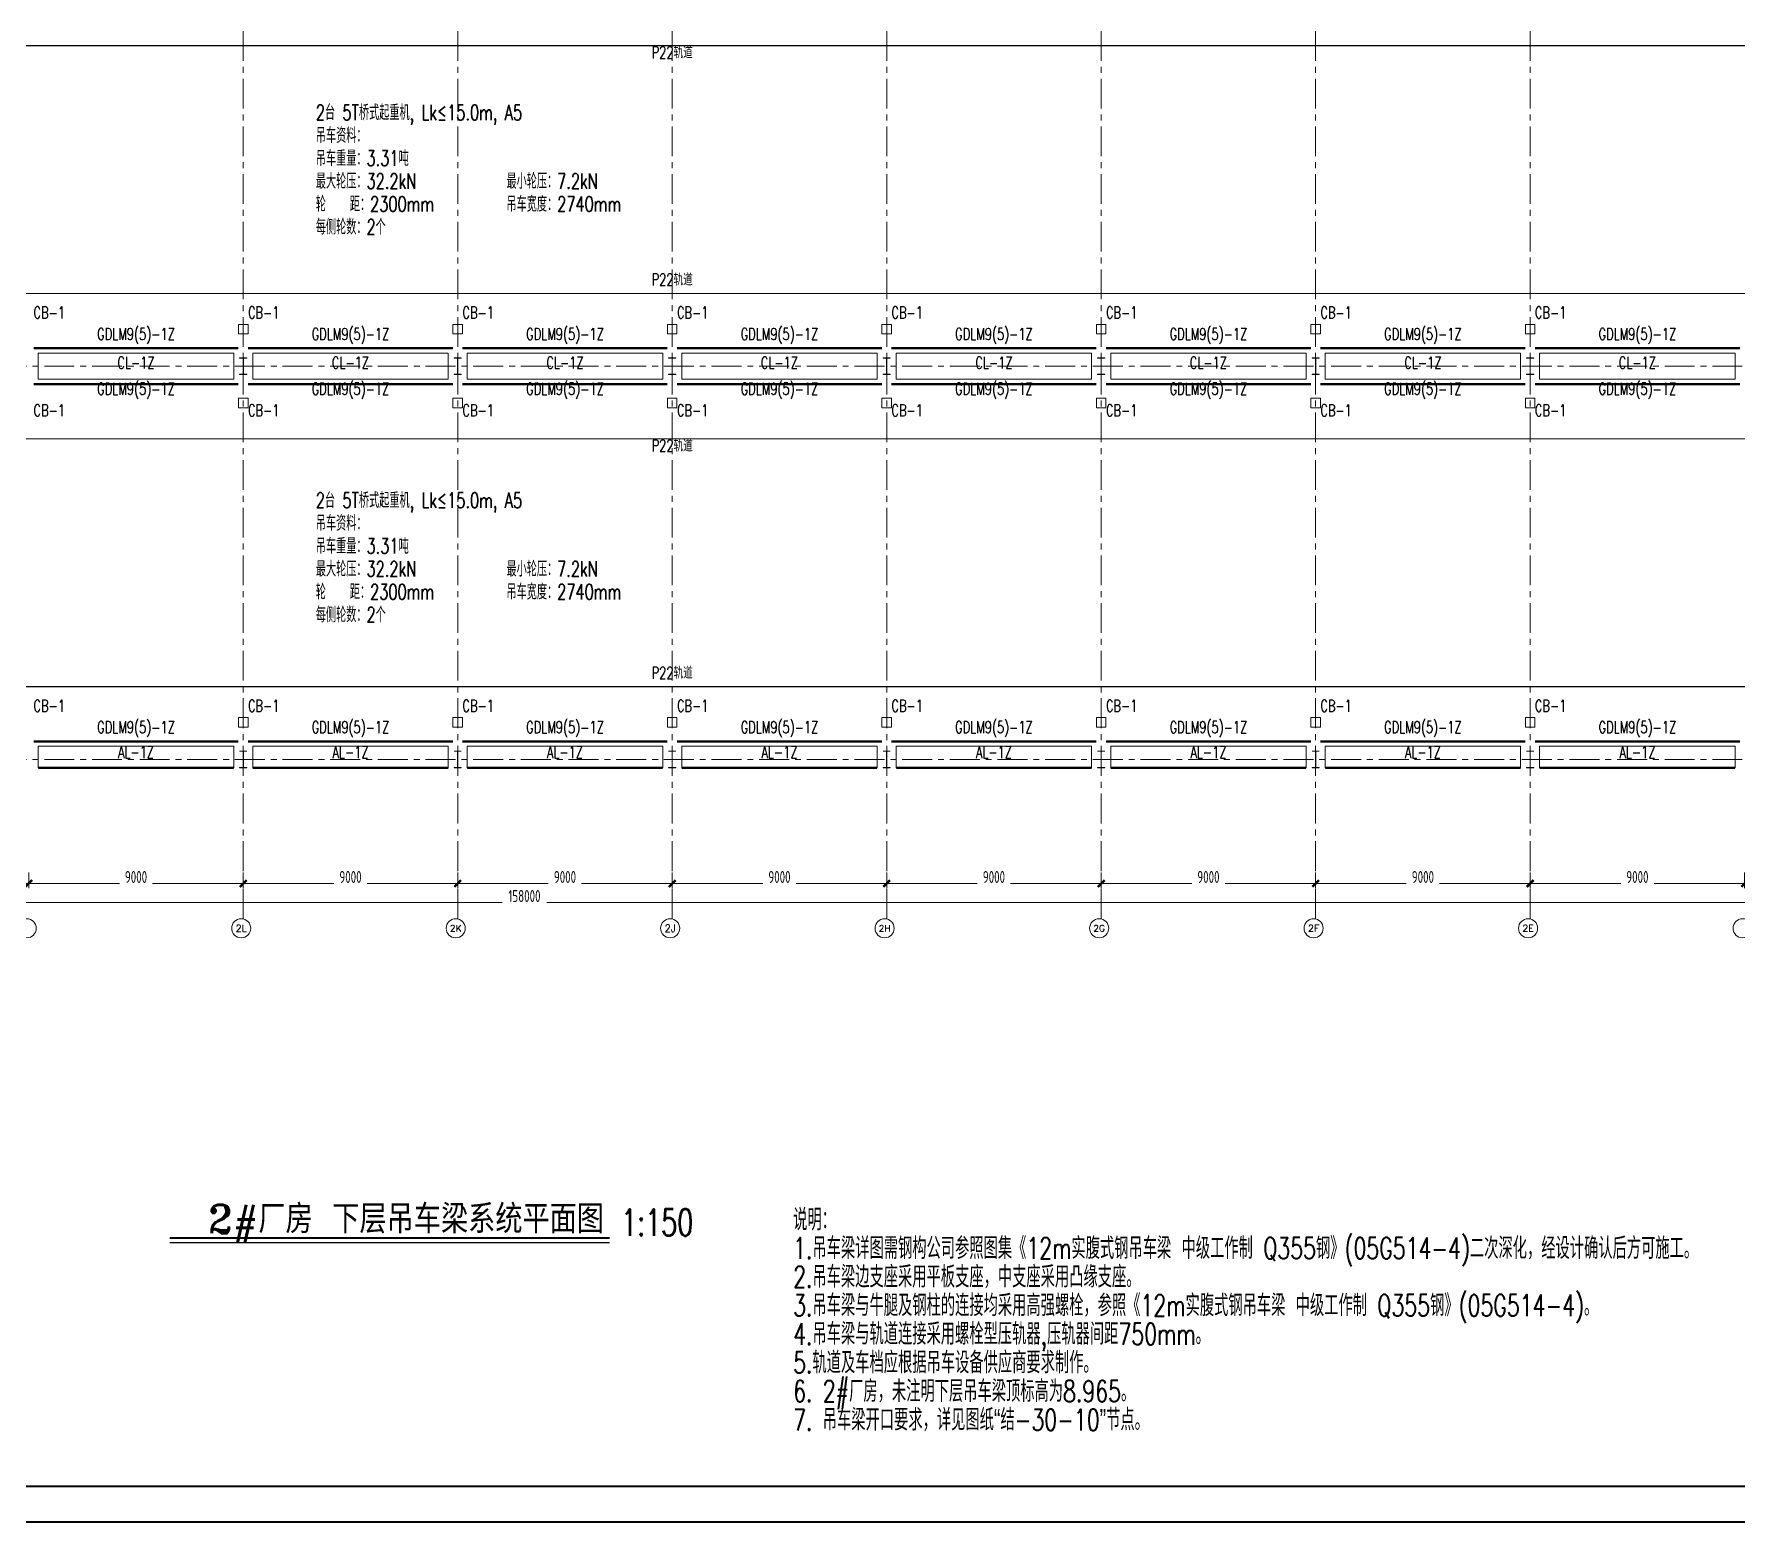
# Model space of a CAD drawing. Extents: x -1201378 to 2367219, y -619313 to 244905.
# Drawn here: x 1617464 to 1688920, y -96140 to -33663 of the extents above; entities that cross this region are included whole.
import ezdxf
from ezdxf.enums import TextEntityAlignment as Align

# ---------------------------------------------------------------- set-up
doc = ezdxf.new("R2010")
doc.units = 0
doc.header["$LTSCALE"] = 1000
doc.linetypes.add('CENTER', pattern=[2, 1.25, -0.25, 0.25, -0.25])
doc.layers.get('0').update_dxf_attribs({"linetype": 'CONTINUOUS'})
doc.layers.get('Defpoints').update_dxf_attribs({"linetype": 'CONTINUOUS'})
for name, color, linetype in [('0-cxFrame', 155, 'CONTINUOUS'), ('S-SS', 111, 'CONTINUOUS'), ('S-TEXT', 21, 'CONTINUOUS')]:
    doc.layers.add(name, color=color, linetype=linetype)
for name, color, linetype, lineweight in [('0-cxText', 131, 'CONTINUOUS', 25), ('S-axis', 111, 'CONTINUOUS', 0), ('S-col', 2, 'CONTINUOUS', 0), ('S-dote', 5, 'CENTER', 0), ('THIN', 7, 'CONTINUOUS', 0), ('吊车梁', 4, 'CONTINUOUS', 0)]:
    doc.layers.add(name, color=color, linetype=linetype, lineweight=lineweight)
doc.styles.add('_TCH_AXIS', font='COMPLEX', dxfattribs={"bigfont": 'GBCBIG'})
doc.styles.add('cx_tuming', font='simhei.ttf')
doc.styles.add('cx_tuqian1', font='')
doc.styles.add('SS1', font='tj-romans1.shx', dxfattribs={"width": 0.7, "bigfont": 'tj-hztxt1.shx'})
doc.styles.add('TKZ1', font='tjromant.shx', dxfattribs={"width": 0.7, "bigfont": 'tjhts.shx'})
doc.styles.add('TSSD_Dimension', font='tssdeng.shx', dxfattribs={"width": 0.7, "bigfont": 'hztxt.shx'})
doc.styles.add('TSSD_Norm', font='tj-romans1.shx', dxfattribs={"bigfont": 'tj-hztxt.shx'})
doc.styles.add('TSSD_Rein', font='tj-romans1.shx', dxfattribs={"width": 0.7, "bigfont": 'tj-hztxt.shx'})
doc.styles.add('黑体', font='simhei.ttf', dxfattribs={"width": 0.8})
doc.styles.get('cx_tuqian1').set_extended_font_data('SimSun')
doc.dimstyles.new('TSSD_200_200', dxfattribs={"dimtxt": 500, "dimasz": 200, "dimexe": 200, "dimexo": 500, "dimgap": 200, "dimtad": 1, "dimdec": 0, "dimzin": 0, "dimdsep": 46, "dimtxsty": 'TSSD_Dimension', "dimblk": 'ARCHTICK', "dimcen": 0, "dimdle": 200, "dimclrt": 7, "dimadec": 0, "dimazin": 0, "dimtfac": 1, "dimtdec": 0, "dimtix": 1, "dimtmove": 2, "dimatfit": 3, "dimfxl": 1, "dimtolj": 1, "dimtzin": 0, "dimarcsym": 0})

# ---------------------------------------------------------------- blocks, each defined once
blk = doc.blocks.new('_ArchTick')
at = {"color": 0, "linetype": 'ByBlock', "const_width": 0.5}
blk.add_lwpolyline([(-0.71, -0.71), (0.71, 0.71)], dxfattribs=at)
blk = doc.blocks.new('*D73')
at = {"layer": 'Defpoints', "color": 0, "transparency": 16777216}
for p in [(-182758, -268348), (-173758, -268348), (-173758, -269308)]:
    blk.add_point(p, dxfattribs=at)
at = {"layer": 'S-axis', "color": 0, "lineweight": -2, "transparency": 16777216}
for p, q in [((-182958, -269308), (-178957, -269308)), ((-182758, -268848), (-182758, -269508)), ((-173558, -269308), (-177560, -269308)), ((-173758, -268848), (-173758, -269508))]:
    blk.add_line(p, q, dxfattribs=at)
at = {"layer": 'S-axis', "color": 0, "lineweight": -2, "transparency": 16777216, "xscale": 200, "yscale": 200, "zscale": 200, "rotation": 180}
blk.add_blockref('_ArchTick', (-182758, -269308), dxfattribs=at)
at = {"layer": 'S-axis', "color": 0, "lineweight": -2, "transparency": 16777216, "xscale": 200, "yscale": 200, "zscale": 200}
blk.add_blockref('_ArchTick', (-173758, -269308), dxfattribs=at)
at = {"layer": 'S-axis', "color": 7, "transparency": 16777216, "insert": (-178258, -269033), "char_height": 500, "attachment_point": 5, "style": 'TSSD_Dimension'}
blk.add_mtext('\\A1;9000', dxfattribs=at)
blk = doc.blocks.new('*D74')
at = {"layer": 'Defpoints', "color": 0, "transparency": 16777216}
for p in [(-173758, -268348), (-164758, -268348), (-164758, -269308)]:
    blk.add_point(p, dxfattribs=at)
at = {"layer": 'S-axis', "color": 0, "lineweight": -2, "transparency": 16777216}
for p, q in [((-173958, -269308), (-169957, -269308)), ((-173758, -268848), (-173758, -269508)), ((-164558, -269308), (-168560, -269308)), ((-164758, -268848), (-164758, -269508))]:
    blk.add_line(p, q, dxfattribs=at)
at = {"layer": 'S-axis', "color": 0, "lineweight": -2, "transparency": 16777216, "xscale": 200, "yscale": 200, "zscale": 200, "rotation": 180}
blk.add_blockref('_ArchTick', (-173758, -269308), dxfattribs=at)
at = {"layer": 'S-axis', "color": 0, "lineweight": -2, "transparency": 16777216, "xscale": 200, "yscale": 200, "zscale": 200}
blk.add_blockref('_ArchTick', (-164758, -269308), dxfattribs=at)
at = {"layer": 'S-axis', "color": 7, "transparency": 16777216, "insert": (-169258, -269033), "char_height": 500, "attachment_point": 5, "style": 'TSSD_Dimension'}
blk.add_mtext('\\A1;9000', dxfattribs=at)
blk = doc.blocks.new('*D75')
at = {"layer": 'Defpoints', "color": 0, "transparency": 16777216}
for p in [(-164758, -268348), (-155758, -268348), (-155758, -269308)]:
    blk.add_point(p, dxfattribs=at)
at = {"layer": 'S-axis', "color": 0, "lineweight": -2, "transparency": 16777216}
for p, q in [((-164958, -269308), (-160957, -269308)), ((-164758, -268848), (-164758, -269508)), ((-155558, -269308), (-159560, -269308)), ((-155758, -268848), (-155758, -269508))]:
    blk.add_line(p, q, dxfattribs=at)
at = {"layer": 'S-axis', "color": 0, "lineweight": -2, "transparency": 16777216, "xscale": 200, "yscale": 200, "zscale": 200, "rotation": 180}
blk.add_blockref('_ArchTick', (-164758, -269308), dxfattribs=at)
at = {"layer": 'S-axis', "color": 0, "lineweight": -2, "transparency": 16777216, "xscale": 200, "yscale": 200, "zscale": 200}
blk.add_blockref('_ArchTick', (-155758, -269308), dxfattribs=at)
at = {"layer": 'S-axis', "color": 7, "transparency": 16777216, "insert": (-160258, -269033), "char_height": 500, "attachment_point": 5, "style": 'TSSD_Dimension'}
blk.add_mtext('\\A1;9000', dxfattribs=at)
blk = doc.blocks.new('*D76')
at = {"layer": 'Defpoints', "color": 0, "transparency": 16777216}
for p in [(-155758, -268348), (-146758, -268348), (-146758, -269308)]:
    blk.add_point(p, dxfattribs=at)
at = {"layer": 'S-axis', "color": 0, "lineweight": -2, "transparency": 16777216}
for p, q in [((-155958, -269308), (-151957, -269308)), ((-155758, -268848), (-155758, -269508)), ((-146558, -269308), (-150560, -269308)), ((-146758, -268848), (-146758, -269508))]:
    blk.add_line(p, q, dxfattribs=at)
at = {"layer": 'S-axis', "color": 0, "lineweight": -2, "transparency": 16777216, "xscale": 200, "yscale": 200, "zscale": 200, "rotation": 180}
blk.add_blockref('_ArchTick', (-155758, -269308), dxfattribs=at)
at = {"layer": 'S-axis', "color": 0, "lineweight": -2, "transparency": 16777216, "xscale": 200, "yscale": 200, "zscale": 200}
blk.add_blockref('_ArchTick', (-146758, -269308), dxfattribs=at)
at = {"layer": 'S-axis', "color": 7, "transparency": 16777216, "insert": (-151258, -269033), "char_height": 500, "attachment_point": 5, "style": 'TSSD_Dimension'}
blk.add_mtext('\\A1;9000', dxfattribs=at)
blk = doc.blocks.new('*D77')
at = {"layer": 'Defpoints', "color": 0, "transparency": 16777216}
for p in [(-146758, -268348), (-137758, -268348), (-137758, -269308)]:
    blk.add_point(p, dxfattribs=at)
at = {"layer": 'S-axis', "color": 0, "lineweight": -2, "transparency": 16777216}
for p, q in [((-146958, -269308), (-142957, -269308)), ((-146758, -268848), (-146758, -269508)), ((-137558, -269308), (-141560, -269308)), ((-137758, -268848), (-137758, -269508))]:
    blk.add_line(p, q, dxfattribs=at)
at = {"layer": 'S-axis', "color": 0, "lineweight": -2, "transparency": 16777216, "xscale": 200, "yscale": 200, "zscale": 200, "rotation": 180}
blk.add_blockref('_ArchTick', (-146758, -269308), dxfattribs=at)
at = {"layer": 'S-axis', "color": 0, "lineweight": -2, "transparency": 16777216, "xscale": 200, "yscale": 200, "zscale": 200}
blk.add_blockref('_ArchTick', (-137758, -269308), dxfattribs=at)
at = {"layer": 'S-axis', "color": 7, "transparency": 16777216, "insert": (-142258, -269033), "char_height": 500, "attachment_point": 5, "style": 'TSSD_Dimension'}
blk.add_mtext('\\A1;9000', dxfattribs=at)
blk = doc.blocks.new('*D78')
at = {"layer": 'Defpoints', "color": 0, "transparency": 16777216}
for p in [(-137758, -268348), (-128758, -268348), (-128758, -269308)]:
    blk.add_point(p, dxfattribs=at)
at = {"layer": 'S-axis', "color": 0, "lineweight": -2, "transparency": 16777216}
for p, q in [((-137958, -269308), (-133957, -269308)), ((-137758, -268848), (-137758, -269508)), ((-128558, -269308), (-132560, -269308)), ((-128758, -268848), (-128758, -269508))]:
    blk.add_line(p, q, dxfattribs=at)
at = {"layer": 'S-axis', "color": 0, "lineweight": -2, "transparency": 16777216, "xscale": 200, "yscale": 200, "zscale": 200, "rotation": 180}
blk.add_blockref('_ArchTick', (-137758, -269308), dxfattribs=at)
at = {"layer": 'S-axis', "color": 0, "lineweight": -2, "transparency": 16777216, "xscale": 200, "yscale": 200, "zscale": 200}
blk.add_blockref('_ArchTick', (-128758, -269308), dxfattribs=at)
at = {"layer": 'S-axis', "color": 7, "transparency": 16777216, "insert": (-133258, -269033), "char_height": 500, "attachment_point": 5, "style": 'TSSD_Dimension'}
blk.add_mtext('\\A1;9000', dxfattribs=at)
blk = doc.blocks.new('*D79')
at = {"layer": 'Defpoints', "color": 0, "transparency": 16777216}
for p in [(-128758, -268348), (-119758, -268348), (-119758, -269308)]:
    blk.add_point(p, dxfattribs=at)
at = {"layer": 'S-axis', "color": 0, "lineweight": -2, "transparency": 16777216}
for p, q in [((-128958, -269308), (-124957, -269308)), ((-128758, -268848), (-128758, -269508)), ((-119558, -269308), (-123560, -269308)), ((-119758, -268848), (-119758, -269508))]:
    blk.add_line(p, q, dxfattribs=at)
at = {"layer": 'S-axis', "color": 0, "lineweight": -2, "transparency": 16777216, "xscale": 200, "yscale": 200, "zscale": 200, "rotation": 180}
blk.add_blockref('_ArchTick', (-128758, -269308), dxfattribs=at)
at = {"layer": 'S-axis', "color": 0, "lineweight": -2, "transparency": 16777216, "xscale": 200, "yscale": 200, "zscale": 200}
blk.add_blockref('_ArchTick', (-119758, -269308), dxfattribs=at)
at = {"layer": 'S-axis', "color": 7, "transparency": 16777216, "insert": (-124258, -269033), "char_height": 500, "attachment_point": 5, "style": 'TSSD_Dimension'}
blk.add_mtext('\\A1;9000', dxfattribs=at)
blk = doc.blocks.new('*D80')
at = {"layer": 'Defpoints', "color": 0, "transparency": 16777216}
for p in [(-119758, -268348), (-110758, -268348), (-110758, -269308)]:
    blk.add_point(p, dxfattribs=at)
at = {"layer": 'S-axis', "color": 0, "lineweight": -2, "transparency": 16777216}
for p, q in [((-119958, -269308), (-115957, -269308)), ((-119758, -268848), (-119758, -269508)), ((-110558, -269308), (-114560, -269308)), ((-110758, -268848), (-110758, -269508))]:
    blk.add_line(p, q, dxfattribs=at)
at = {"layer": 'S-axis', "color": 0, "lineweight": -2, "transparency": 16777216, "xscale": 200, "yscale": 200, "zscale": 200, "rotation": 180}
blk.add_blockref('_ArchTick', (-119758, -269308), dxfattribs=at)
at = {"layer": 'S-axis', "color": 0, "lineweight": -2, "transparency": 16777216, "xscale": 200, "yscale": 200, "zscale": 200}
blk.add_blockref('_ArchTick', (-110758, -269308), dxfattribs=at)
at = {"layer": 'S-axis', "color": 7, "transparency": 16777216, "insert": (-115258, -269033), "char_height": 500, "attachment_point": 5, "style": 'TSSD_Dimension'}
blk.add_mtext('\\A1;9000', dxfattribs=at)
blk = doc.blocks.new('*D92')
at = {"layer": 'Defpoints', "color": 0, "transparency": 16777216}
for p in [(-240958, -268448), (-82958, -268448), (-82958, -270108)]:
    blk.add_point(p, dxfattribs=at)
at = {"layer": 'S-axis', "color": 0, "lineweight": -2, "transparency": 16777216}
for p, q in [((-240958, -268948), (-240958, -270308)), ((-82958, -268948), (-82958, -270308)), ((-241158, -270108), (-162899, -270108)), ((-82758, -270108), (-161018, -270108))]:
    blk.add_line(p, q, dxfattribs=at)
at = {"layer": 'S-axis', "color": 0, "lineweight": -2, "transparency": 16777216, "xscale": 200, "yscale": 200, "zscale": 200, "rotation": 180}
blk.add_blockref('_ArchTick', (-240958, -270108), dxfattribs=at)
at = {"layer": 'S-axis', "color": 0, "lineweight": -2, "transparency": 16777216, "xscale": 200, "yscale": 200, "zscale": 200}
blk.add_blockref('_ArchTick', (-82958, -270108), dxfattribs=at)
at = {"layer": 'S-axis', "color": 7, "transparency": 16777216, "insert": (-161958, -269833), "char_height": 500, "attachment_point": 5, "style": 'TSSD_Dimension'}
blk.add_mtext('\\A1;158000', dxfattribs=at)
blk = doc.blocks.new('nt66')
at = {"layer": 'S-col'}
blk.add_lwpolyline([(-195790, 766820), (-195490, 766820), (-195490, 766808), (-195636, 766808), (-195636, 766132), (-195490, 766132), (-195490, 766120), (-195790, 766120), (-195790, 766132), (-195644, 766132), (-195644, 766808), (-195790, 766808)], close=True, dxfattribs=at)
blk = doc.blocks.new('33333')
for p in [(-23214, -109900), (-14214, -109900), (-5214, -109900), (3786, -109900), (12786, -109900), (21786, -109900), (30786, -109900), (-23214, -126400), (-14214, -126400), (-5214, -126400), (3786, -126400), (12786, -126400), (21786, -126400), (30786, -126400)]:
    blk.add_blockref('nt66', p)
blk = doc.blocks.new('TK22.A0 L(Dragon)')
at = {"layer": '0-cxFrame', "color": 7, "const_width": 0.5}
blk.add_lwpolyline([(0, 0), (-1486, 0), (-1486, 841), (0, 841)], close=True, dxfattribs=at)
at = {"layer": '0-cxFrame', "const_width": 0.5}
blk.add_lwpolyline([(-80, 10), (-1466, 10), (-1466, 831), (-80, 831)], close=True, dxfattribs=at)
at = {"style": '黑体', "flags": 4}
blk.add_attdef('图幅', text='', height=3.3, dxfattribs=at).set_placement((-40, 3), align=Align.RIGHT)
at = {"layer": '0-cxText', "flags": 4}
for tag, height, style, p in [('建设单位', 3.5, 'cx_tuming', (-45, 240)), ('项目名称', 3.5, 'cx_tuming', (-45, 210)), ('子项名称', 3.5, 'cx_tuming', (-45, 180)), ('工程编号', 3.3, 'cx_tuqian1', (-35, 165)), ('图名1', 3.5, 'cx_tuming', (-45, 87)), ('图名2', 3.5, 'cx_tuming', (-45, 79)), ('图名3', 3.5, 'cx_tuming', (-45, 71)), ('出图日期', 3.3, 'cx_tuqian1', (-39, 60)), ('专业', 3.3, 'cx_tuqian1', (-55, 52)), ('图号', 3.3, 'cx_tuqian1', (-55, 44)), ('版次', 3.3, 'cx_tuqian1', (-20, 44))]:
    blk.add_attdef(tag, text='', height=height, dxfattribs=dict(at, style=style)).set_placement(p, align=Align.MIDDLE)
at = {"layer": 'Defpoints', "color": 6, "flags": 4}
for tag, height, style, p in [('tufu', 3.3, '黑体', (-12, 12)), ('dwfname', 4, 'cx_tuqian1', (-80, 3))]:
    blk.add_attdef(tag, text='', height=height, dxfattribs=dict(at, style=style)).set_placement(p, align=Align.RIGHT)
blk = doc.blocks.new('2#轴网')
at = {"layer": 'S-axis'}
for centre in [(-182843.4, -271187), (-173843.4, -271187), (-164843.4, -271187), (-155843.4, -271187), (-146843.4, -271187), (-137843.4, -271187), (-128843.4, -271187), (-119843.4, -271187), (-110843.4, -271187)]:
    blk.add_circle(centre, 400, dxfattribs=at)
at = {"layer": 'S-dote'}
for p, q in [((-173758.5, -270787), (-173758.5, -175298.2)), ((-164758.5, -270787), (-164758.5, -175298.2)), ((-155758.5, -270787), (-155758.5, -175298.2)), ((-146758.5, -270787), (-146758.5, -175298.2)), ((-137758.5, -270787), (-137758.5, -175298.2)), ((-128758.5, -270787), (-128758.5, -175298.2)), ((-119758.5, -270787), (-119758.5, -175298.2)), ((-74854.3, -247598.2), (-251154.3, -247598.2)), ((-74854.3, -264098.2), (-251154.3, -264098.2))]:
    blk.add_line(p, q, dxfattribs=at)
at = {"layer": 'S-axis', "style": '_TCH_AXIS'}
for s, height, p, p2 in [('2L', 288.12, (-174083.5, -271331.1), (-173603.3, -271331.1)), ('2K', 265.5, (-165089.9, -271319.8), (-164596.8, -271319.8)), ('2J', 314.07, (-156075.2, -271344.1), (-155611.5, -271344.1)), ('2H', 260.31, (-147091.3, -271317.2), (-146595.5, -271317.2)), ('2G', 270.86, (-138088.4, -271322.5), (-137598.3, -271322.5)), ('2F', 282.17, (-129085.2, -271328.1), (-128601.5, -271328.1)), ('2E', 282.17, (-120085.2, -271328.1), (-119601.5, -271328.1))]:
    blk.add_text(s, height=height, dxfattribs=at).set_placement(p, p2, align=Align.FIT)
at = {"layer": 'S-axis'}
for base, p1, p2, picture, middle in [((-82958.5, -270108.2), (-240958.5, -268448.2), (-82958.5, -268448.2), '*D92', (-161958.5, -269833.2)), ((-173758.5, -269308.2), (-182758.5, -268348.2), (-173758.5, -268348.2), '*D73', (-178258.5, -269033.2)), ((-164758.5, -269308.2), (-173758.5, -268348.2), (-164758.5, -268348.2), '*D74', (-169258.5, -269033.2)), ((-155758.5, -269308.2), (-164758.5, -268348.2), (-155758.5, -268348.2), '*D75', (-160258.5, -269033.2)), ((-146758.5, -269308.2), (-155758.5, -268348.2), (-146758.5, -268348.2), '*D76', (-151258.5, -269033.2)), ((-137758.5, -269308.2), (-146758.5, -268348.2), (-137758.5, -268348.2), '*D77', (-142258.5, -269033.2)), ((-128758.5, -269308.2), (-137758.5, -268348.2), (-128758.5, -268348.2), '*D78', (-133258.5, -269033.2)), ((-119758.5, -269308.2), (-128758.5, -268348.2), (-119758.5, -268348.2), '*D79', (-124258.5, -269033.2)), ((-110758.5, -269308.2), (-119758.5, -268348.2), (-110758.5, -268348.2), '*D80', (-115258.5, -269033.2))]:
    dim = blk.add_linear_dim(base=base, p1=p1, p2=p2, angle=0, dimstyle='TSSD_200_200', dxfattribs=at)
    dim.commit()
    dim.dimension.update_dxf_attribs({"geometry": picture, "text_midpoint": middle, "dimtype": 161})

msp = doc.modelspace()

# ---------------------------------------------------------------- linework, layer by layer
at = {"layer": 'S-TEXT'}
msp.add_line((1623156.6, -84365.9), (1641614.2, -84365.9), dxfattribs=at)
at = {"layer": 'S-TEXT', "const_width": 90}
msp.add_lwpolyline([(1623156.6, -84185.9), (1641619.7, -84185.9)], dxfattribs=at)
at = {"layer": '吊车梁', "color": 6, "const_width": 50}
for points in [[(1572441.5, -34148.2), (1716041.5, -34148.2)], [(1572441.5, -44548.2), (1716041.5, -44548.2)], [(1560141.5, -50648.2), (1716041.5, -50648.2)], [(1560141.5, -61048.2), (1716041.5, -61048.2)]]:
    msp.add_lwpolyline(points, dxfattribs=at)
at = {"layer": '吊车梁'}
for points in [[(1626041.5, -46248.2), (1626441.5, -46248.2), (1626441.5, -45848.2), (1626041.5, -45848.2)], [(1635041.5, -46248.2), (1635441.5, -46248.2), (1635441.5, -45848.2), (1635041.5, -45848.2)], [(1644041.5, -46248.2), (1644441.5, -46248.2), (1644441.5, -45848.2), (1644041.5, -45848.2)], [(1653041.5, -46248.2), (1653441.5, -46248.2), (1653441.5, -45848.2), (1653041.5, -45848.2)], [(1662041.5, -46248.2), (1662441.5, -46248.2), (1662441.5, -45848.2), (1662041.5, -45848.2)], [(1671041.5, -46248.2), (1671441.5, -46248.2), (1671441.5, -45848.2), (1671041.5, -45848.2)], [(1680041.5, -46248.2), (1680441.5, -46248.2), (1680441.5, -45848.2), (1680041.5, -45848.2)], [(1625841.5, -47048.2), (1617641.5, -47048.2), (1617641.5, -48148.2), (1625841.5, -48148.2)], [(1634841.5, -47048.2), (1626641.5, -47048.2), (1626641.5, -48148.2), (1634841.5, -48148.2)], [(1643841.5, -47048.2), (1635641.5, -47048.2), (1635641.5, -48148.2), (1643841.5, -48148.2)], [(1652841.5, -47048.2), (1644641.5, -47048.2), (1644641.5, -48148.2), (1652841.5, -48148.2)], [(1661841.5, -47048.2), (1653641.5, -47048.2), (1653641.5, -48148.2), (1661841.5, -48148.2)], [(1670841.5, -47048.2), (1662641.5, -47048.2), (1662641.5, -48148.2), (1670841.5, -48148.2)], [(1679841.5, -47048.2), (1671641.5, -47048.2), (1671641.5, -48148.2), (1679841.5, -48148.2)], [(1688841.5, -47048.2), (1680641.5, -47048.2), (1680641.5, -48148.2), (1688841.5, -48148.2)], [(1626041.5, -48948.2), (1626441.5, -48948.2), (1626441.5, -49348.2), (1626041.5, -49348.2)], [(1635041.5, -48948.2), (1635441.5, -48948.2), (1635441.5, -49348.2), (1635041.5, -49348.2)], [(1644041.5, -48948.2), (1644441.5, -48948.2), (1644441.5, -49348.2), (1644041.5, -49348.2)], [(1653041.5, -48948.2), (1653441.5, -48948.2), (1653441.5, -49348.2), (1653041.5, -49348.2)], [(1662041.5, -48948.2), (1662441.5, -48948.2), (1662441.5, -49348.2), (1662041.5, -49348.2)], [(1671041.5, -48948.2), (1671441.5, -48948.2), (1671441.5, -49348.2), (1671041.5, -49348.2)], [(1680041.5, -48948.2), (1680441.5, -48948.2), (1680441.5, -49348.2), (1680041.5, -49348.2)], [(1626041.5, -62748.2), (1626441.5, -62748.2), (1626441.5, -62348.2), (1626041.5, -62348.2)], [(1635041.5, -62748.2), (1635441.5, -62748.2), (1635441.5, -62348.2), (1635041.5, -62348.2)], [(1644041.5, -62748.2), (1644441.5, -62748.2), (1644441.5, -62348.2), (1644041.5, -62348.2)], [(1653041.5, -62748.2), (1653441.5, -62748.2), (1653441.5, -62348.2), (1653041.5, -62348.2)], [(1662041.5, -62748.2), (1662441.5, -62748.2), (1662441.5, -62348.2), (1662041.5, -62348.2)], [(1671041.5, -62748.2), (1671441.5, -62748.2), (1671441.5, -62348.2), (1671041.5, -62348.2)], [(1680041.5, -62748.2), (1680441.5, -62748.2), (1680441.5, -62348.2), (1680041.5, -62348.2)], [(1625841.5, -64448.2), (1617641.5, -64448.2), (1617641.5, -63548.2), (1625841.5, -63548.2)], [(1634841.5, -64448.2), (1626641.5, -64448.2), (1626641.5, -63548.2), (1634841.5, -63548.2)], [(1643841.5, -64448.2), (1635641.5, -64448.2), (1635641.5, -63548.2), (1643841.5, -63548.2)], [(1652841.5, -64448.2), (1644641.5, -64448.2), (1644641.5, -63548.2), (1652841.5, -63548.2)], [(1661841.5, -64448.2), (1653641.5, -64448.2), (1653641.5, -63548.2), (1661841.5, -63548.2)], [(1670841.5, -64448.2), (1662641.5, -64448.2), (1662641.5, -63548.2), (1670841.5, -63548.2)], [(1679841.5, -64448.2), (1671641.5, -64448.2), (1671641.5, -63548.2), (1679841.5, -63548.2)], [(1688841.5, -64448.2), (1680641.5, -64448.2), (1680641.5, -63548.2), (1688841.5, -63548.2)]]:
    msp.add_lwpolyline(points, close=True, dxfattribs=at)
at = {"layer": '吊车梁', "const_width": 100}
for points in [[(1626041.5, -46848.2), (1617441.5, -46848.2)], [(1635041.5, -46848.2), (1626441.5, -46848.2)], [(1644041.5, -46848.2), (1635441.5, -46848.2)], [(1653041.5, -46848.2), (1644441.5, -46848.2)], [(1662041.5, -46848.2), (1653441.5, -46848.2)], [(1671041.5, -46848.2), (1662441.5, -46848.2)], [(1680041.5, -46848.2), (1671441.5, -46848.2)], [(1689041.5, -46848.2), (1680441.5, -46848.2)], [(1626041.5, -48348.2), (1617441.5, -48348.2)], [(1635041.5, -48348.2), (1626441.5, -48348.2)], [(1644041.5, -48348.2), (1635441.5, -48348.2)], [(1653041.5, -48348.2), (1644441.5, -48348.2)], [(1662041.5, -48348.2), (1653441.5, -48348.2)], [(1671041.5, -48348.2), (1662441.5, -48348.2)], [(1680041.5, -48348.2), (1671441.5, -48348.2)], [(1689041.5, -48348.2), (1680441.5, -48348.2)], [(1626041.5, -63348.2), (1617441.5, -63348.2)], [(1635041.5, -63348.2), (1626441.5, -63348.2)], [(1644041.5, -63348.2), (1635441.5, -63348.2)], [(1653041.5, -63348.2), (1644441.5, -63348.2)], [(1662041.5, -63348.2), (1653441.5, -63348.2)], [(1671041.5, -63348.2), (1662441.5, -63348.2)], [(1680041.5, -63348.2), (1671441.5, -63348.2)], [(1689041.5, -63348.2), (1680441.5, -63348.2)], [(1625841.5, -64448.2), (1617641.5, -64448.2)], [(1634841.5, -64448.2), (1626641.5, -64448.2)], [(1643841.5, -64448.2), (1635641.5, -64448.2)], [(1652841.5, -64448.2), (1644641.5, -64448.2)], [(1661841.5, -64448.2), (1653641.5, -64448.2)], [(1670841.5, -64448.2), (1662641.5, -64448.2)], [(1679841.5, -64448.2), (1671641.5, -64448.2)], [(1688841.5, -64448.2), (1680641.5, -64448.2)]]:
    msp.add_lwpolyline(points, dxfattribs=at)

# ---------------------------------------------------------------- block references
at = {"layer": '0-cxFrame', "xscale": 150, "yscale": 150, "zscale": 150}
msp.add_blockref('TK22.A0 L(Dragon)', (1749426.9, -96102.2), dxfattribs=at)
at = {"layer": 'S-axis'}
msp.add_blockref('2#轴网', (1800000, 200000), dxfattribs=at)
at = {"layer": 'S-col'}
msp.add_blockref('33333', (1845095.7, -704168.2), dxfattribs=at)

# ---------------------------------------------------------------- texts
at = {"layer": 'S-SS', "style": 'TSSD_Norm', "width": 0.7}
for s, p in [('说明：', (1649316.3, -84130.6)), ('1.吊车梁详图需钢构公司参照图集《12m实腹式钢吊车梁 中级工作制 Q355钢》(05G514-4)二次深化，经设计确认后方可施工。', (1649316.3, -85330.6)), ('2.吊车梁边支座采用平板支座，中支座采用凸缘支座。', (1649316.3, -86530.6)), ('3.吊车梁与牛腿及钢柱的连接均采用高强螺栓，参照《12m实腹式钢吊车梁 中级工作制 Q355钢》(05G514-4)。', (1649316.3, -87730.6)), ('4.吊车梁与轨道连接采用螺栓型压轨器,压轨器间距750mm。', (1649316.3, -88930.6)), ('5.轨道及车档应根据吊车设备供应商要求制作。', (1649316.3, -90130.6)), ('6. 2#厂房，未注明下层吊车梁顶标高为8.965。', (1649316.3, -91330.6)), ('7. 吊车梁开口要求，详见图纸“结-30-10”节点。', (1649316.3, -92530.6))]:
    msp.add_text(s, height=900, dxfattribs=at).set_placement(p, align=Align.BOTTOM_LEFT)
at = {"layer": 'S-TEXT', "style": 'TKZ1'}
msp.add_text('2#厂房 下层吊车梁系统平面图', height=1200, dxfattribs=at).set_placement((1641379.4, -83984.9), align=Align.RIGHT)
at = {"layer": 'S-TEXT', "style": 'SS1', "width": 0.7}
msp.add_text('1:150', height=1125, dxfattribs=at).set_placement((1643608.8, -83528.5), align=Align.MIDDLE)
at = {"layer": 'THIN', "style": 'TSSD_Rein', "width": 0.7}
for s, p in [('P22轨道', (1644241.5, -34833.5)), ('P22轨道', (1644241.5, -44366.8)), ('GDLM9(5)-1Z', (1621741.5, -46648.2)), ('GDLM9(5)-1Z', (1630741.5, -46648.2)), ('GDLM9(5)-1Z', (1639741.5, -46648.2)), ('GDLM9(5)-1Z', (1648741.5, -46648.2)), ('GDLM9(5)-1Z', (1657741.5, -46648.2)), ('GDLM9(5)-1Z', (1666741.5, -46648.2)), ('GDLM9(5)-1Z', (1675741.5, -46648.2)), ('GDLM9(5)-1Z', (1684741.5, -46648.2)), ('CL-1Z', (1621741.5, -47850.1)), ('CL-1Z', (1630741.5, -47850.1)), ('CL-1Z', (1639741.5, -47850.1)), ('CL-1Z', (1648741.5, -47850.1)), ('CL-1Z', (1657741.5, -47850.1)), ('CL-1Z', (1666741.5, -47850.1)), ('CL-1Z', (1675741.5, -47850.1)), ('CL-1Z', (1684741.5, -47850.1)), ('GDLM9(5)-1Z', (1621741.5, -48952)), ('GDLM9(5)-1Z', (1630741.5, -48952)), ('GDLM9(5)-1Z', (1639741.5, -48952)), ('GDLM9(5)-1Z', (1648741.5, -48952)), ('GDLM9(5)-1Z', (1657741.5, -48952)), ('GDLM9(5)-1Z', (1666741.5, -48952)), ('GDLM9(5)-1Z', (1675741.5, -48952)), ('GDLM9(5)-1Z', (1684741.5, -48952)), ('P22轨道', (1644241.5, -51333.5)), ('P22轨道', (1644241.5, -60866.8)), ('GDLM9(5)-1Z', (1621741.5, -63148.2)), ('GDLM9(5)-1Z', (1630741.5, -63148.2)), ('GDLM9(5)-1Z', (1639741.5, -63148.2)), ('GDLM9(5)-1Z', (1648741.5, -63148.2)), ('GDLM9(5)-1Z', (1657741.5, -63148.2)), ('GDLM9(5)-1Z', (1666741.5, -63148.2)), ('GDLM9(5)-1Z', (1675741.5, -63148.2)), ('GDLM9(5)-1Z', (1684741.5, -63148.2)), ('AL-1Z', (1621741.5, -64194.4)), ('AL-1Z', (1630741.5, -64194.4)), ('AL-1Z', (1639741.5, -64194.4)), ('AL-1Z', (1648741.5, -64194.4)), ('AL-1Z', (1657741.5, -64194.4)), ('AL-1Z', (1666741.5, -64194.4)), ('AL-1Z', (1675741.5, -64194.4)), ('AL-1Z', (1684741.5, -64194.4))]:
    msp.add_text(s, height=500, dxfattribs=at).set_placement(p, align=Align.BOTTOM_CENTER)
for s, height, p in [('2台 5T桥式起重机, Lk≤15.0m, A5', 640, (1629286.7, -37467)), ('吊车资料：', 640, (1629286.7, -38427)), ('吊车重量：3.31吨', 640, (1629286.7, -39387)), ('最大轮压：32.2kN', 640, (1629286.7, -40347)), ('最小轮压：7.2kN', 640, (1637286.7, -40347)), ('轮   距：2300mm', 640, (1629286.7, -41307)), ('吊车宽度：2740mm', 640, (1637286.7, -41307)), ('每侧轮数：2个', 640, (1629286.7, -42267)), ('CB-1', 500, (1617441.5, -45748.2)), ('CB-1', 500, (1626441.5, -45748.2)), ('CB-1', 500, (1635441.5, -45748.2)), ('CB-1', 500, (1644441.5, -45748.2)), ('CB-1', 500, (1653441.5, -45748.2)), ('CB-1', 500, (1662441.5, -45748.2)), ('CB-1', 500, (1671441.5, -45748.2)), ('CB-1', 500, (1680441.5, -45748.2)), ('CB-1', 500, (1617441.5, -49852)), ('CB-1', 500, (1626441.5, -49852)), ('CB-1', 500, (1635441.5, -49852)), ('CB-1', 500, (1644441.5, -49852)), ('CB-1', 500, (1653441.5, -49852)), ('CB-1', 500, (1662441.5, -49852)), ('CB-1', 500, (1671441.5, -49852)), ('CB-1', 500, (1680441.5, -49852)), ('2台 5T桥式起重机, Lk≤15.0m, A5', 640, (1629286.7, -53738.4)), ('吊车资料：', 640, (1629286.7, -54698.4)), ('吊车重量：3.31吨', 640, (1629286.7, -55658.4)), ('最大轮压：32.2kN', 640, (1629286.7, -56618.4)), ('最小轮压：7.2kN', 640, (1637286.7, -56618.4)), ('轮   距：2300mm', 640, (1629286.7, -57578.4)), ('吊车宽度：2740mm', 640, (1637286.7, -57578.4)), ('每侧轮数：2个', 640, (1629286.7, -58538.4)), ('CB-1', 500, (1617441.5, -62248.2)), ('CB-1', 500, (1626441.5, -62248.2)), ('CB-1', 500, (1635441.5, -62248.2)), ('CB-1', 500, (1644441.5, -62248.2)), ('CB-1', 500, (1653441.5, -62248.2)), ('CB-1', 500, (1662441.5, -62248.2)), ('CB-1', 500, (1671441.5, -62248.2)), ('CB-1', 500, (1680441.5, -62248.2))]:
    msp.add_text(s, height=height, dxfattribs=at).set_placement(p, align=Align.BOTTOM_LEFT)

doc.saveas('drawing.dxf')
